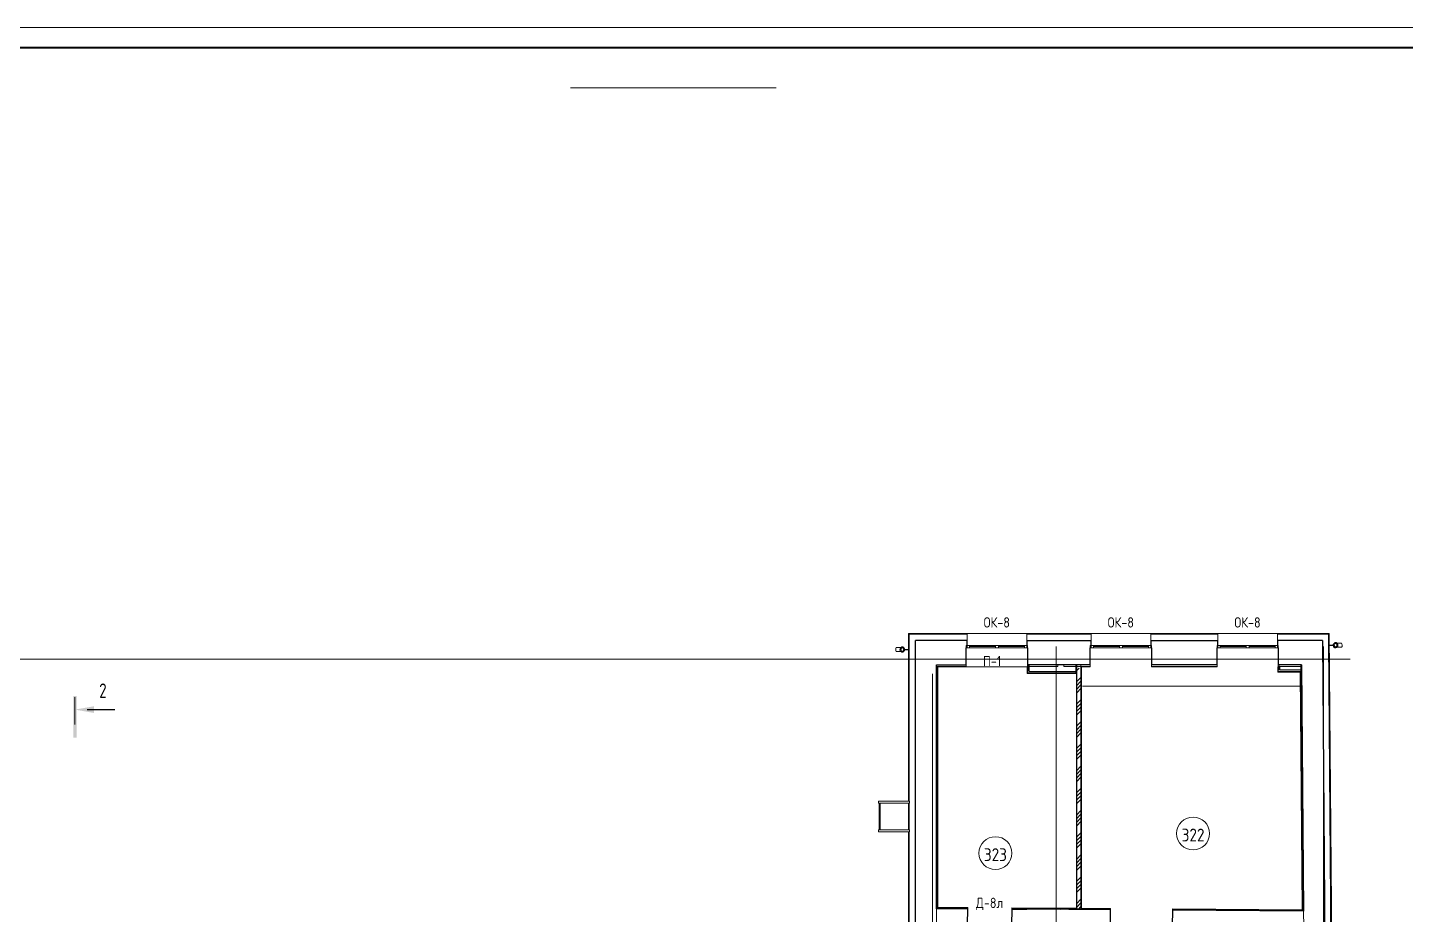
# Model space of a CAD drawing. Header units: millimetres. Extents: x -10178924 to 11692288, y -947381 to 58396.
# Drawn here: x 23845 to 57344, y -238138 to -216583 of the extents above; entities that cross this region are included whole.
import ezdxf

# ---------------------------------------------------------------- set-up
doc = ezdxf.new("R2010")
doc.units = ezdxf.units.MM
doc.linetypes.add('ADSK_Линия сетки', pattern=[25, 20, -2.5, 0, -2.5])
for name, color, linetype, lineweight in [('_ Окна', 7, 'Continuous', 9), ('_0', 7, 'Continuous', 25), ('Аннотация', 7, 'Continuous', 18), ('Марки дверей', 7, 'Continuous', 20), ('Марки окон', 7, 'Continuous', 20), ('Обобщенные модели', 7, 'Continuous', 18), ('Оборудование', 7, 'Continuous', 18), ('Окна', 7, 'Continuous', 9), ('Оси', 253, 'Continuous', 9), ('Перекрытие', 7, 'Continuous', 18), ('Разрезы', 7, 'Continuous', 9), ('Стены внутренние', 7, 'Continuous', 18), ('Стены наружные', 7, 'Continuous', 18), ('Стены несущие', 7, 'Continuous', 30), ('Стены отделка', 7, 'Continuous', 30), ('Стены штриховка', 7, 'Continuous', 9), ('ШТРИХОВКА', 252, 'Continuous', 15)]:
    doc.layers.add(name, color=color, linetype=linetype, lineweight=lineweight)
doc.layers.add('PDF _Ramka', color=7, linetype='Continuous')
doc.layers.add('Линии', color=7, linetype='Continuous', lineweight=9, true_color=0x00a600)
doc.styles.add('GOST Common', font='GOST_Common.ttf', dxfattribs={"width": 0.9, "height": 350})
doc.styles.add('GOST Common_2', font='GOST_Common.ttf', dxfattribs={"width": 0.9, "height": 250})
doc.styles.add('GOST Common_3', font='GOST_Common.ttf', dxfattribs={"width": 0.8, "height": 350})

# ---------------------------------------------------------------- blocks, each defined once
blk = doc.blocks.new('ADSK_Обозначение_Аннотация_Текст_сВыноской - Текст с выноской-1286290-План 4-го этажа')
at = {"layer": 'Аннотация', "lineweight": 20}
blk.add_line((-25, 0), (25, 0), dxfattribs=at)
blk = doc.blocks.new('Водосток - Тип 1 _карниз больше 490мм_-5178064-План 3-го этажа')
at = {"layer": 'Обобщенные модели'}
for p, q in [((75, 306), (75, 264)), ((120, 109), (120, 10)), ((130, 10), (130, 109)), ((175, 264), (175, 306))]:
    blk.add_line(p, q, dxfattribs=at)
at = {"layer": 'Обобщенные модели', "flags": 128}
for points in [[(75, 173), (75, 174), (75, 177), (75, 180), (75, 183), (75, 186), (75, 190), (75, 193), (75, 197), (75, 201), (75, 205), (75, 210), (75, 214), (75, 219), (75, 224), (75, 229), (75, 234), (75, 239), (75, 245), (75, 250), (75, 256), (75, 261), (75, 264)], [(175, 264), (175, 258), (175, 252), (175, 247), (175, 242), (175, 236), (175, 231), (175, 226), (175, 221), (175, 216), (175, 212), (175, 207), (175, 203), (175, 199), (175, 195), (175, 191), (175, 188), (175, 184), (175, 181), (175, 178), (175, 175), (175, 173)]]:
    blk.add_lwpolyline(points, dxfattribs=at)
at = {"layer": 'Обобщенные модели'}
for start, end in [(90, 270), (270, 90)]:
    blk.add_arc((125, 160), 52, start, end, dxfattribs=at)
at = {"layer": 'Обобщенные модели', "lineweight": 40}
for start, end in [(90, 270), (270, 90)]:
    blk.add_arc((125, 160), 50, start, end, dxfattribs=at)
at = {"layer": 'Обобщенные модели'}
for start_param, end_param in [(4.712389, 6.283185), (3.141593, 4.712389)]:
    blk.add_ellipse((125, 306), major_axis=(-50, 0), ratio=0.309017, start_param=start_param, end_param=end_param, dxfattribs=at)
blk = doc.blocks.new('Водосток - Тип 1 _карниз больше 490мм_-5171559-План 3-го этажа')
at = {"layer": 'Обобщенные модели', "lineweight": 9}
h = blk.add_hatch(dxfattribs=at)
h.set_pattern_fill('FP_11', color=256, style=0, pattern_type=2)
h.set_pattern_definition([(134.537, (43058.06, -55833.66), (-106.91965, -105.20546), [])])
h.paths.add_polyline_path([(174, 149), (174, 171), (164, 191), (147, 205), (125, 210), (103, 205), (86, 191), (76, 171), (76, 149), (86, 129), (103, 115), (128, 111), (147, 115), (164, 129), (171, 143)])
at = {"layer": 'Обобщенные модели'}
for p, q in [((75, 306), (75, 264)), ((120, 109), (120, 10)), ((130, 10), (130, 109)), ((175, 264), (175, 306))]:
    blk.add_line(p, q, dxfattribs=at)
at = {"layer": 'Обобщенные модели', "flags": 128}
for points in [[(75, 173), (75, 174), (75, 177), (75, 180), (75, 183), (75, 186), (75, 190), (75, 193), (75, 197), (75, 201), (75, 205), (75, 210), (75, 214), (75, 219), (75, 224), (75, 229), (75, 234), (75, 239), (75, 245), (75, 250), (75, 256), (75, 261), (75, 264)], [(175, 264), (175, 258), (175, 252), (175, 247), (175, 242), (175, 236), (175, 231), (175, 226), (175, 221), (175, 216), (175, 212), (175, 207), (175, 203), (175, 199), (175, 195), (175, 191), (175, 188), (175, 184), (175, 181), (175, 178), (175, 175), (175, 173)]]:
    blk.add_lwpolyline(points, dxfattribs=at)
at = {"layer": 'Обобщенные модели'}
for start, end in [(90, 270), (270, 90)]:
    blk.add_arc((125, 160), 52, start, end, dxfattribs=at)
at = {"layer": 'Обобщенные модели', "lineweight": 40}
for start, end in [(90, 270), (270, 90)]:
    blk.add_arc((125, 160), 50, start, end, dxfattribs=at)
at = {"layer": 'Обобщенные модели'}
for start_param, end_param in [(4.712389, 6.283185), (3.141593, 4.712389)]:
    blk.add_ellipse((125, 306), major_axis=(-50, 0), ratio=0.309017, start_param=start_param, end_param=end_param, dxfattribs=at)
blk = doc.blocks.new('Труба квадратная - Ступень-1728149-План 3-го этажа')
at = {"layer": 'Оборудование'}
for p, q in [((25, 15), (675, 15)), ((675, -15), (25, -15))]:
    blk.add_line(p, q, dxfattribs=at)
blk = doc.blocks.new('Поручень - Поручень-1948896-План 3-го этажа')
at = {"layer": 'Оборудование'}
for p, q in [((25, 25), (-25, 25)), ((-25, 25), (-25, -200)), ((25, -200), (25, 25)), ((-25, -500), (-25, -200)), ((25, -200), (25, -500)), ((-25, -500), (-25, -725)), ((25, -725), (25, -500)), ((-25, -725), (25, -725))]:
    blk.add_line(p, q, dxfattribs=at)
blk = doc.blocks.new('окна_rehau_двупольное_2_фрамуги - 1490х2400 и 2410 _нов_ ок8-2138714-План 3-го этажа')
at = {"layer": '_ Окна', "lineweight": 18}
for p, q in [((-745, 115), (-745, 175)), ((-745, 175), (-669, 175)), ((-669, 115), (-745, 115)), ((-669, 175), (-669, 115)), ((-38, 115), (-38, 175)), ((-38, 175), (38, 175)), ((38, 115), (-38, 115)), ((38, 175), (38, 115)), ((669, 175), (669, 115)), ((745, 175), (669, 175)), ((669, 115), (745, 115)), ((745, 115), (745, 175))]:
    blk.add_line(p, q, dxfattribs=at)
at = {"layer": '_ Окна'}
for p, q in [((-725, 115), (-725, 175)), ((-669, 145), (-38, 145)), ((38, 145), (669, 145)), ((725, 115), (725, 175))]:
    blk.add_line(p, q, dxfattribs=at)
at = {"layer": 'Окна'}
for p, q in [((-745, 175), (-745, 115)), ((-669, 175), (-745, 175)), ((-745, 115), (-669, 115)), ((-669, 175), (-38, 175)), ((-38, 115), (-669, 115)), ((38, 175), (-38, 175)), ((-38, 115), (38, 115)), ((38, 175), (669, 175)), ((669, 115), (38, 115)), ((745, 175), (669, 175)), ((669, 115), (745, 115)), ((745, 115), (745, 175))]:
    blk.add_line(p, q, dxfattribs=at)
blk = doc.blocks.new('окна_rehau_двупольное_2_фрамуги - 1490х2400 и 2410 _нов_ ок8-V15-План 3-го этажа')
at = {"layer": '_ Окна', "lineweight": 18}
for p, q in [((-745, 115), (-745, 175)), ((-745, 175), (-669, 175)), ((-669, 115), (-745, 115)), ((-669, 175), (-669, 115)), ((-38, 115), (-38, 175)), ((-38, 175), (38, 175)), ((38, 115), (-38, 115)), ((38, 175), (38, 115)), ((669, 175), (669, 115)), ((745, 175), (669, 175)), ((669, 115), (745, 115)), ((745, 115), (745, 175))]:
    blk.add_line(p, q, dxfattribs=at)
at = {"layer": '_ Окна'}
for p, q in [((-725, 115), (-725, 175)), ((-669, 145), (-38, 145)), ((38, 145), (669, 145)), ((725, 115), (725, 175))]:
    blk.add_line(p, q, dxfattribs=at)
at = {"layer": 'Окна'}
for p, q in [((-745, 175), (-745, 115)), ((-669, 175), (-745, 175)), ((-745, 115), (-669, 115)), ((-669, 175), (-38, 175)), ((-38, 115), (-669, 115)), ((38, 175), (-38, 175)), ((-38, 115), (38, 115)), ((38, 175), (669, 175)), ((669, 115), (38, 115)), ((745, 175), (669, 175)), ((669, 115), (745, 115)), ((745, 115), (745, 175))]:
    blk.add_line(p, q, dxfattribs=at)
blk = doc.blocks.new('Разрез - Номер вида сзади_3_5 мм-16063-План 3-го этажа')
at = {"layer": 'Разрезы'}
for points in [[(9.8, 0.4), (9.8, -0.39), (-0.33, -0.39), (-0.33, 0.4)], [(2.18, -4.67), (3, 0), (3.82, -4.67)]]:
    blk.add_hatch(color=256, dxfattribs=at).paths.add_polyline_path(points)
at = {"layer": 'Разрезы', "lineweight": 30}
blk.add_line((3, -3), (3, -9.66), dxfattribs=at)
blk = doc.blocks.new('3 этаж')
at = {"layer": 'Стены внутренние'}
for points in [[(49330, -141943), (49330, -141903), (48158, -141903), (48159, -141943), (49320, -141943)], [(48198, -141903), (48198, -141743), (48159, -141743), (48159, -141903)], [(54253, -141868), (54293, -141868), (54293, -141783), (54254, -141783), (54253, -141795)], [(54253, -141908), (54798, -141908), (54798, -141868), (54253, -141868)]]:
    blk.add_hatch(color=256, dxfattribs=at).paths.add_polyline_path(points)
at = {"layer": 'Стены штриховка'}
h = blk.add_hatch(dxfattribs=at)
h.set_pattern_fill('ANSI34', color=256, scale=20)
h.set_pattern_definition([(45, (25432.96, -150255.26), (-269.4077, 269.4077), []), (45, (25522.76, -150255.26), (-269.4077, 269.4077), []), (45, (25612.56, -150255.26), (-269.4077, 269.4077), []), (45, (25702.36, -150255.26), (-269.4077, 269.4077), [])])
h.paths.add_polyline_path([(49454, -147691), (49455, -141823), (49355, -141823), (49354, -147691)])
at = {"layer": 'Линии', "color": 7}
for centre in [(52181, -145844), (47376, -146321)]:
    blk.add_circle(centre, 400, dxfattribs=at)
at = {"layer": 'Оси', "linetype": 'ADSK_Линия сетки'}
for p, q in [((48850, -188335), (48850, -141296)), ((55350, -188335), (55350, -141296)), ((-10559, -141607), (56005, -141607)), ((45850, -188335), (45850, -141962))]:
    blk.add_line(p, q, dxfattribs=at)
at = {"layer": 'Перекрытие'}
for p, q in [((54253, -141773), (54253, -141743)), ((49492, -142263), (54791, -142263))]:
    blk.add_line(p, q, dxfattribs=at)
at = {"layer": 'Разрезы', "lineweight": 20}
blk.add_line((24997, -142533), (24997, -143198), dxfattribs=at)
at = {"layer": 'Стены наружные'}
for p, q in [((48139, -140983), (46688, -140983)), ((46689, -140982), (48139, -140982)), ((46689, -140982), (46689, -140983)), ((48139, -140982), (48139, -140983)), ((51153, -140983), (49703, -140983)), ((49704, -140982), (51154, -140982)), ((49704, -140982), (49704, -140983)), ((51154, -140982), (51154, -140983)), ((52783, -140982), (52783, -140983)), ((52783, -140982), (54232, -140982)), ((54233, -140983), (52783, -140983)), ((54232, -140982), (54232, -140983)), ((48146, -141795), (46668, -141795))]:
    blk.add_line(p, q, dxfattribs=at)
at = {"layer": 'Стены несущие'}
for p, q in [((46688, -141153), (45432, -141153)), ((45432, -149103), (45432, -141153)), ((46668, -141743), (46668, -141333)), ((46688, -141273), (46688, -141153)), ((48138, -141153), (49703, -141153)), ((48138, -141153), (48138, -141273)), ((48158, -141333), (48158, -141743)), ((49683, -141743), (49683, -141333)), ((49703, -141273), (49703, -141153)), ((51153, -141153), (52783, -141153)), ((51153, -141153), (51153, -141273)), ((51173, -141333), (51173, -141743)), ((52763, -141743), (52763, -141333)), ((52783, -141273), (52783, -141153)), ((55324, -141153), (54233, -141153)), ((54233, -141153), (54233, -141273)), ((54253, -141333), (54253, -141743)), ((55324, -141153), (55384, -148604)), ((45942, -141743), (46668, -141743)), ((45942, -147671), (45942, -141743)), ((49683, -141743), (48158, -141743)), ((52763, -141743), (51173, -141743)), ((54818, -141743), (54253, -141743)), ((54818, -141743), (54867, -147731)), ((46703, -147676), (45942, -147671)), ((46700, -148056), (46703, -147676)), ((47773, -147683), (47770, -148063)), ((48136, -147686), (47773, -147683)), ((47773, -147683), (48136, -147686)), ((50177, -147699), (48136, -147686)), ((50174, -148079), (50177, -147699)), ((51677, -147709), (51674, -148089)), ((54867, -147731), (51677, -147709))]:
    blk.add_line(p, q, dxfattribs=at)
at = {"layer": 'Стены отделка', "lineweight": 9}
for p, q in [((45262, -140983), (45262, -145057)), ((46688, -140983), (45262, -140983)), ((45282, -145057), (45282, -141003)), ((45432, -141003), (45282, -141003)), ((45282, -141003), (45282, -145057)), ((46688, -141153), (46688, -140983)), ((48138, -140983), (48138, -141153)), ((48138, -141003), (48139, -141003)), ((49703, -140983), (48139, -140983)), ((49703, -141153), (49703, -140983)), ((52783, -140983), (51153, -140983)), ((51153, -140983), (51153, -141153)), ((51153, -141003), (51184, -141003)), ((52783, -141153), (52783, -140983)), ((55492, -140983), (54233, -140983)), ((54233, -140983), (54233, -141153)), ((54233, -141003), (54234, -141003)), ((55472, -141003), (55474, -141153)), ((55554, -148602), (55492, -140983)), ((51153, -141153), (51153, -141153)), ((45942, -141783), (45962, -141783)), ((45962, -141783), (45962, -147651)), ((45974, -141795), (46668, -141795)), ((45974, -147640), (45974, -141795)), ((46668, -141795), (46668, -141743)), ((48158, -141795), (48146, -141795)), ((48146, -141795), (48146, -141953)), ((48148, -141955), (49343, -141955)), ((48158, -141943), (48158, -141743)), ((48158, -141783), (48159, -141783)), ((48158, -141943), (49330, -141943)), ((48198, -141783), (48890, -141783)), ((48198, -141903), (48198, -141783)), ((49330, -141903), (48198, -141903)), ((48890, -141783), (48890, -141743)), ((49040, -141743), (49040, -141783)), ((49040, -141783), (49490, -141783)), ((49330, -141743), (49330, -141903)), ((49343, -141955), (49343, -147662)), ((49355, -141947), (49355, -147692)), ((49455, -147691), (49455, -141947)), ((49467, -141795), (49683, -141795)), ((49467, -147663), (49467, -141795)), ((49683, -141795), (49683, -141743)), ((51173, -141743), (51173, -141795)), ((51204, -141783), (51173, -141783)), ((51173, -141795), (52763, -141795)), ((52763, -141795), (52763, -141743)), ((54253, -141795), (54241, -141795)), ((54241, -141795), (54241, -141918)), ((54243, -141920), (54788, -141920)), ((54253, -141773), (54253, -141908)), ((54293, -141773), (54253, -141773)), ((54253, -141783), (54798, -141783)), ((54800, -141908), (54253, -141908)), ((54293, -141868), (54293, -141773)), ((54798, -141868), (54293, -141868)), ((54788, -141920), (54835, -147698)), ((54818, -141743), (54798, -141744)), ((54798, -141783), (54798, -141743)), ((54847, -147710), (54798, -141744)), ((54798, -141908), (54798, -141868)), ((54867, -147710), (54818, -141743)), ((45262, -145107), (45262, -145757)), ((45282, -145757), (45282, -145107)), ((45282, -145107), (45282, -145757)), ((45262, -145807), (45262, -149103)), ((45282, -149103), (45282, -145807)), ((45282, -145807), (45282, -149103)), ((45942, -147651), (45962, -147651)), ((45972, -147652), (45942, -147651)), ((45942, -147651), (45942, -147671)), ((45942, -147671), (46703, -147676)), ((46703, -147644), (45974, -147640)), ((46703, -147676), (46703, -147644)), ((47773, -147651), (47773, -147683)), ((49343, -147662), (47773, -147651)), ((47773, -147663), (48136, -147666)), ((48136, -147686), (48963, -147691)), ((48963, -147691), (48963, -147671)), ((48963, -147671), (49330, -147674)), ((49480, -147675), (49042, -147672)), ((49042, -147672), (49042, -147692)), ((50177, -147667), (49467, -147663)), ((50177, -147699), (50177, -147667)), ((51677, -147677), (51677, -147709)), ((54835, -147698), (51677, -147677)), ((51677, -147709), (54867, -147731)), ((54867, -147711), (54847, -147710)), ((54847, -147710), (54867, -147710)), ((54867, -147731), (54867, -147711))]:
    blk.add_line(p, q, dxfattribs=at)
at = {"layer": 'Стены штриховка'}
for p, q in [((45282, -140983), (45282, -141003)), ((45432, -141003), (46688, -141003)), ((48139, -141003), (49703, -141003)), ((51184, -141003), (52783, -141003)), ((55492, -141003), (54234, -141003)), ((55474, -141153), (55534, -148602)), ((45962, -141783), (46668, -141783)), ((45972, -141793), (46668, -141793)), ((45972, -147642), (45972, -141793)), ((48146, -141953), (49345, -141953)), ((48146, -141953), (48146, -141955)), ((48146, -141955), (48148, -141955)), ((48148, -141795), (48148, -141955)), ((48198, -141783), (48198, -141743)), ((49330, -141943), (49330, -141903)), ((49345, -141953), (49345, -147664)), ((49355, -147692), (49355, -141743)), ((49355, -147652), (49355, -141823)), ((49455, -147692), (49455, -141743)), ((49455, -147652), (49455, -141823)), ((49465, -141793), (49683, -141793)), ((49465, -147665), (49465, -141793)), ((49683, -141783), (49490, -141783)), ((51173, -141793), (52763, -141793)), ((52763, -141783), (51204, -141783)), ((54241, -141918), (54790, -141918)), ((54241, -141918), (54241, -141920)), ((54241, -141920), (54243, -141920)), ((54243, -141795), (54243, -141920)), ((54790, -141918), (54837, -147700)), ((45942, -147671), (45942, -148051)), ((46703, -147646), (45972, -147642)), ((45972, -147652), (46703, -147656)), ((49345, -147664), (47773, -147653)), ((48963, -147671), (48136, -147666)), ((50177, -147669), (49465, -147665)), ((49480, -147675), (50177, -147679)), ((54837, -147700), (51677, -147679)), ((54847, -147710), (51677, -147689)), ((54870, -148111), (54867, -147731))]:
    blk.add_line(p, q, dxfattribs=at)
at = {"layer": 'Обобщенные модели'}
for name, p, rotation in [('Водосток - Тип 1 _карниз больше 490мм_-5178064-План 3-го этажа', (45272, -141498), 90), ('Водосток - Тип 1 _карниз больше 490мм_-5171559-План 3-го этажа', (55484, -141144), 270.4633818725631)]:
    blk.add_blockref(name, p, dxfattribs=dict(at, rotation=rotation))
at = {"layer": 'Оборудование', "rotation": 90}
for name, p in [('Поручень - Поручень-1948896-План 3-го этажа', (44562, -145082)), ('Труба квадратная - Ступень-1728149-План 3-го этажа', (44562, -145782)), ('Поручень - Поручень-1948896-План 3-го этажа', (44562, -145782))]:
    blk.add_blockref(name, p, dxfattribs=at)
at = {"layer": 'Окна'}
for name, p in [('окна_rehau_двупольное_2_фрамуги - 1490х2400 и 2410 _нов_ ок8-2138714-План 3-го этажа', (47413, -141448)), ('окна_rehau_двупольное_2_фрамуги - 1490х2400 и 2410 _нов_ ок8-2138714-План 3-го этажа', (50428, -141448)), ('окна_rehau_двупольное_2_фрамуги - 1490х2400 и 2410 _нов_ ок8-V15-План 3-го этажа', (53508, -141448))]:
    blk.add_blockref(name, p, dxfattribs=at)
at = {"layer": 'Разрезы', "lineweight": 50, "extrusion": (0, 0, -1), "xscale": 99.99999999999993, "yscale": 99.99999999999993, "zscale": 99.99999999999993, "rotation": 270}
blk.add_blockref('Разрез - Номер вида сзади_3_5 мм-16063-План 3-го этажа', (-24997, -142533), dxfattribs=at)
at = {"layer": 'Аннотация', "lineweight": 9, "char_height": 312.5, "width": 520.21, "attachment_point": 5, "line_spacing_factor": 1.022766, "style": 'GOST Common'}
for s, insert in [('322', (52181, -145881)), ('323', (47376, -146358))]:
    blk.add_mtext(s, dxfattribs=dict(at, insert=insert))
at = {"layer": 'Марки дверей', "lineweight": 9, "insert": (47233, -147557), "char_height": 250, "width": 690.3, "attachment_point": 5, "line_spacing_factor": 1.022766, "style": 'GOST Common_2'}
blk.add_mtext('\\pxqc,t1.8,3.6,5.4,7.2,9,10.8,12.6,14.4,16.2,18,19.8,21.6,23.4,25.2,27,28.8,30.6,32.4,34.2,36,37.8,39.6,41.4,43.2,45,46.8,48.6,50.4,52.2,54,55.8,57.6;{Д-8л}', dxfattribs=at)
at = {"layer": 'Марки окон', "lineweight": 9, "char_height": 250, "attachment_point": 5, "line_spacing_factor": 1.022766, "style": 'GOST Common_2'}
for s, insert, width in [('\\pxqc,t1.8,3.6,5.4,7.2,9,10.8,12.6,14.4,16.2,18,19.8,21.6,23.4,25.2,27,28.8,30.6,32.4,34.2,36,37.8,39.6,41.4,43.2,45,46.8,48.6,50.4,52.2,54,55.8,57.6;{ОК-8}', (47409, -140714), 684.9), ('\\pxqc,t1.8,3.6,5.4,7.2,9,10.8,12.6,14.4,16.2,18,19.8,21.6,23.4,25.2,27,28.8,30.6,32.4,34.2,36,37.8,39.6,41.4,43.2,45,46.8,48.6,50.4,52.2,54,55.8,57.6;{ОК-8}', (50424, -140714), 684.9), ('\\pxqc,t1.8,3.6,5.4,7.2,9,10.8,12.6,14.4,16.2,18,19.8,21.6,23.4,25.2,27,28.8,30.6,32.4,34.2,36,37.8,39.6,41.4,43.2,45,46.8,48.6,50.4,52.2,54,55.8,57.6;{ОК-8}', (53504, -140714), 684.9), ('\\pxqc,t1.8,3.6,5.4,7.2,9,10.8,12.6,14.4,16.2,18,19.8,21.6,23.4,25.2,27,28.8,30.6,32.4,34.2,36,37.8,39.6,41.4,43.2,45,46.8,48.6,50.4,52.2,54,55.8,57.6;{П-1}', (47296, -141653), 458.1)]:
    blk.add_mtext(s, dxfattribs=dict(at, insert=insert, width=width))
at = {"layer": 'Разрезы', "insert": (25677, -142372), "char_height": 350, "width": 206.4, "attachment_point": 5, "line_spacing_factor": 1.022766, "style": 'GOST Common_3'}
blk.add_mtext('\\pxqc,t2.90286,5.80571,8.70857,11.61143,14.51429,17.41714,20.32,23.22286,26.12571,29.02857,31.93143,34.83429,37.73714,40.64,43.54286,46.44571,49.34857,52.25143,55.15429,58.05714,60.96,63.86286,66.76571,69.66857,72.57143,75.47429,78.37714,81.28,84.18286,87.08571,89.98857,92.89143;{2}', dxfattribs=at)
blk = doc.blocks.new('Рамка')
at = {"layer": 'PDF _Ramka', "lineweight": 20}
blk.add_lwpolyline([(100287, -596749), (100287, -512657), (-18603, -512657), (-18603, -596749)], close=True, dxfattribs=at)
at = {"layer": 'PDF _Ramka', "lineweight": 40}
blk.add_lwpolyline([(99787, -513153), (-16604, -513153), (-16604, -596246), (99787, -596246)], close=True, dxfattribs=at)

msp = doc.modelspace()

# ---------------------------------------------------------------- block references
at = {"layer": '_0'}
msp.add_blockref('Рамка', (0, 296074), dxfattribs=at)
at = {"layer": 'Аннотация', "lineweight": 20, "xscale": 100, "yscale": 100, "zscale": 100}
msp.add_blockref('ADSK_Обозначение_Аннотация_Текст_сВыноской - Текст с выноской-1286290-План 4-го этажа', (39541.8, -218048.6), dxfattribs=at)
at = {"layer": 'ШТРИХОВКА'}
msp.add_blockref('3 этаж', (0, -90326.7), dxfattribs=at)

doc.saveas('drawing.dxf')
